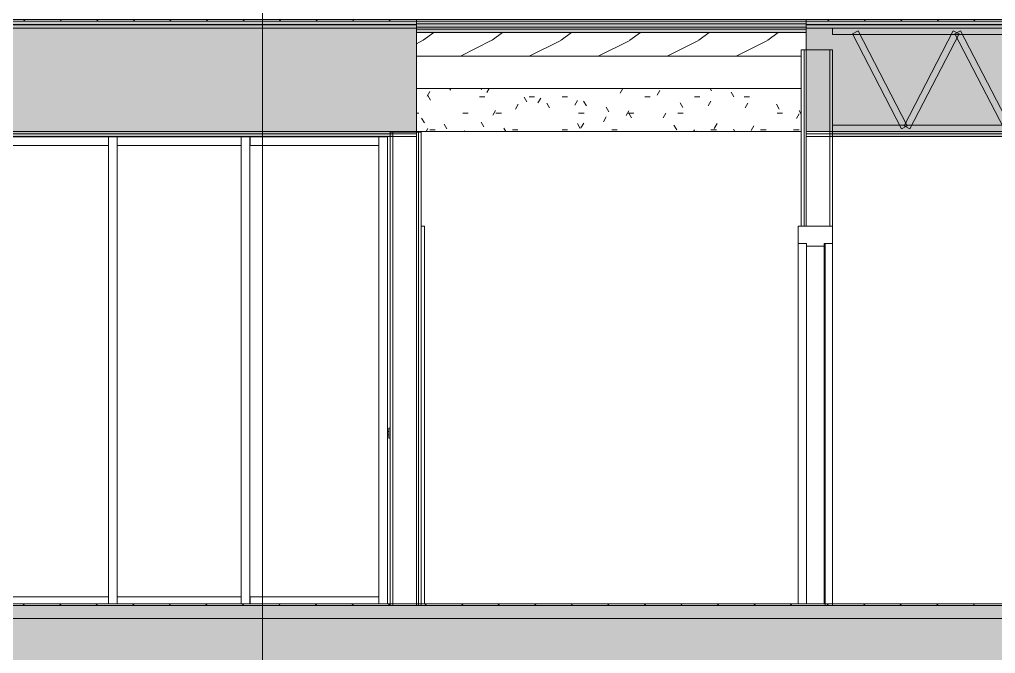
# Model space of a CAD drawing. Header units: inches. Extents: x 9661 to 15313, y -314 to 660.
# Drawn here: x 11554.6 to 11781.2, y -11.2 to 136 of the extents above; entities that cross this region are included whole.
import ezdxf

# ---------------------------------------------------------------- set-up
doc = ezdxf.new("R2010")
doc.units = ezdxf.units.IN
doc.header["$MEASUREMENT"] = 0
doc.linetypes.add('Grid Line 1_2_', pattern=[0.875, 0.5, -0.125, 0.125, -0.125])
for name, color, linetype, lineweight in [('0-1', 7, 'Continuous', 5), ('0-3', 55, 'Continuous', 9), ('0-4', 7, 'Continuous', 9), ('A-CLNG-2', 251, 'Continuous', 5), ('A-CLNG-3', 13, 'Continuous', 9), ('A-CLNG-PATT-1', 45, 'Continuous', 9), ('A-DOOR-3', 7, 'Continuous', 9), ('A-DOOR-4', 50, 'Continuous', 20), ('A-DOOR-FRAM-3', 7, 'Continuous', 9), ('A-DOOR-FRAM-4', 50, 'Continuous', 20), ('A-FLOR-3', 8, 'Continuous', 5), ('A-FLOR-8', 192, 'Continuous', 9), ('A-FLOR-LEVL-1', 51, 'Grid Line 1_2_', 9), ('A-FLOR-MCUT-1', 51, 'Continuous', 9), ('A-FLOR-PATT-1', 45, 'Continuous', 9), ('A-GLAZ-CURT-1', 55, 'Continuous', 9), ('A-GLAZ-CWMG-1', 55, 'Continuous', 9), ('A-WALL-4', 250, 'Continuous', 13), ('A-WALL-5', 55, 'Continuous', 9), ('A-WALL-PATT-1', 55, 'Continuous', 9), ('G-ANNO-SYMB', 111, 'Continuous', 9), ('I-WALL-2', 7, 'Continuous', 9), ('S-BEAM-2', 7, 'Continuous', 9), ('S-BEAM-3', 55, 'Continuous', 9), ('S-BEAM-4', 10, 'Continuous', 9)]:
    doc.layers.add(name, color=color, linetype=linetype, lineweight=lineweight)
pattern_1 = [(0, (11008.554, 72), (15.36, 3.84), [1.267, -10.253, 1.267, -10.253, -61.44]), (0, (11008.554, 72), (15.36, 3.84), [-23.04, 1.267, -21.773, 1.267, -10.253, -26.88]), (0, (11008.554, 72), (15.36, 3.84), [-57.6, 1.267, -6.413, 1.267, -17.933]), (120, (11014.314, 73.92), (-11.005538, 11.38215), [1.267, -10.253, 1.267, -10.253, -61.44]), (120, (11014.314, 73.92), (-11.005538, 11.38215), [-23.04, 1.267, -21.773, 1.267, -10.253, -26.88]), (120, (11014.314, 73.92), (-11.005538, 11.38215), [-57.6, 1.267, -6.413, 1.267, -17.933]), (240, (11016.234, 81.6), (-4.354462, -15.22215), [1.267, -10.253, 1.267, -10.253, -61.44]), (240, (11016.234, 81.6), (-4.354462, -15.22215), [-23.04, 1.267, -21.773, 1.267, -10.253, -26.88]), (240, (11016.234, 81.6), (-4.354462, -15.22215), [-57.6, 1.267, -6.413, 1.267, -17.933])]
pattern_2 = [(135, (11008.554, 72), (-4.24264, -4.24264), [])]
pattern_3 = [(0, (11008.554, 72), (0, 4.798), []), (315, (11008.554, 72), (4.798427, 0), [6.786, -6.786]), (45, (11008.554, 72), (4.798427, 0), [6.786, -6.786])]

# ---------------------------------------------------------------- blocks, each defined once
blk = doc.blocks.new('Rectangular Mullion - 2_ x 4_ - INTERIOR-2186546-BUILDING SECTION - EAST_WEST - COURTYARD - LOOKING NORTH')
at = {"layer": 'A-GLAZ-CWMG-1'}
for p, q in [((11637.99, 108.75), (11621.63, 108.75)), ((11621.63, 106.75), (11637.99, 106.75)), ((11637.99, 108.75), (11637.99, 106.75))]:
    blk.add_line(p, q, dxfattribs=at)
blk = doc.blocks.new('Rectangular Mullion - 2_ x 4_ - INTERIOR-2183591-BUILDING SECTION - EAST_WEST - COURTYARD - LOOKING NORTH')
at = {"layer": 'A-GLAZ-CWMG-1'}
for p, q in [((11637.99, 85), (11637.99, 0.37)), ((11639.99, 0.37), (11639.99, 85))]:
    blk.add_line(p, q, dxfattribs=at)
blk = doc.blocks.new('Rectangular Mullion - 2_ x 4_ - INTERIOR-2186728-BUILDING SECTION - EAST_WEST - COURTYARD - LOOKING NORTH')
at = {"layer": 'A-GLAZ-CWMG-1'}
for p, q in [((11575.28, 108.75), (11550.96, 108.75)), ((11550.96, 106.75), (11575.28, 106.75)), ((11575.28, 108.75), (11575.28, 106.75))]:
    blk.add_line(p, q, dxfattribs=at)
blk = doc.blocks.new('Rectangular Mullion - 2_ x 4_ - INTERIOR-2187069-BUILDING SECTION - EAST_WEST - COURTYARD - LOOKING NORTH')
at = {"layer": 'A-GLAZ-CWMG-1'}
for p, q in [((11577.28, 0.37), (11577.28, 2)), ((11606.03, 2), (11577.28, 2)), ((11606.03, 2), (11606.03, 0.37))]:
    blk.add_line(p, q, dxfattribs=at)
blk = doc.blocks.new('Rectangular Mullion - 2_ x 4_ - INTERIOR-2186757-BUILDING SECTION - EAST_WEST - COURTYARD - LOOKING NORTH')
at = {"layer": 'A-GLAZ-CWMG-1'}
for p in [(11608.13, 0.37), (11621.63, 2)]:
    blk.add_line(p, (11608.13, 2), dxfattribs=at)
blk = doc.blocks.new('Rectangular Mullion - 2_ x 4_ - INTERIOR-2183529-BUILDING SECTION - EAST_WEST - COURTYARD - LOOKING NORTH')
at = {"layer": 'A-GLAZ-CWMG-1'}
for p, q in [((11543.42, 85), (11543.42, 0.37)), ((11545.42, 0.37), (11545.42, 85))]:
    blk.add_line(p, q, dxfattribs=at)
blk = doc.blocks.new('HOLLOW METAL - HM - METAL LEAF - 1HR - 3-0 x 7-0-2191993-BUILDING SECTION - EAST_WEST - COURTYARD - LOOKING NORTH')
at = {"layer": 'A-DOOR-3'}
for p, q in [((11640.61, 41.18), (11640.3, 41.18)), ((11640.3, 40), (11640.3, 41.18)), ((11640.3, 40.39), (11639.99, 40.39)), ((11639.99, 39.61), (11640.3, 39.61)), ((11640.3, 38.82), (11640.3, 40)), ((11640.3, 38.82), (11640.61, 38.82))]:
    blk.add_line(p, q, dxfattribs=at)
at = {"layer": 'A-DOOR-FRAM-3'}
for q in [(11647.86, 88), (11648.61, 0.37)]:
    blk.add_line((11648.61, 88), q, dxfattribs=at)
blk = doc.blocks.new('Rectangular Mullion - 2_ x 4_ - INTERIOR-2183553-BUILDING SECTION - EAST_WEST - COURTYARD - LOOKING NORTH')
at = {"layer": 'A-GLAZ-CWMG-1'}
for p, q in [((11637.99, 108.75), (11639.99, 108.75)), ((11637.99, 108.75), (11637.99, 85)), ((11639.99, 85), (11639.99, 108.75))]:
    blk.add_line(p, q, dxfattribs=at)
blk = doc.blocks.new('Rectangular Mullion - 2_ x 4_ - INTERIOR-2183532-BUILDING SECTION - EAST_WEST - COURTYARD - LOOKING NORTH')
at = {"layer": 'A-GLAZ-CWMG-1'}
for p, q in [((11543.42, 108.75), (11545.42, 108.75)), ((11543.42, 108.75), (11543.42, 85)), ((11545.42, 85), (11545.42, 108.75))]:
    blk.add_line(p, q, dxfattribs=at)
blk = doc.blocks.new('Rectangular Mullion - 2_ x 4_ - INTERIOR-2186758-BUILDING SECTION - EAST_WEST - COURTYARD - LOOKING NORTH')
at = {"layer": 'A-GLAZ-CWMG-1'}
for p, q in [((11608.13, 106.75), (11608.13, 108.75)), ((11621.63, 108.75), (11608.13, 108.75)), ((11608.13, 106.75), (11621.63, 106.75))]:
    blk.add_line(p, q, dxfattribs=at)
blk = doc.blocks.new('Rectangular Mullion - 2_ x 4_ - INTERIOR-2186730-BUILDING SECTION - EAST_WEST - COURTYARD - LOOKING NORTH')
at = {"layer": 'A-GLAZ-CWMG-1'}
for q in [(11550.96, 2), (11575.28, 0.37)]:
    blk.add_line((11575.28, 2), q, dxfattribs=at)
blk = doc.blocks.new('Rectangular Mullion - 2_ x 4_ - INTERIOR-2186549-BUILDING SECTION - EAST_WEST - COURTYARD - LOOKING NORTH')
at = {"layer": 'A-GLAZ-CWMG-1'}
for q in [(11621.63, 2), (11637.99, 0.37)]:
    blk.add_line((11637.99, 2), q, dxfattribs=at)
blk = doc.blocks.new('System Panel - SINGLE PANE - SAFETY GLAZING-2187074-BUILDING SECTION - EAST_WEST - COURTYARD - LOOKING NORTH')
at = {"layer": 'A-GLAZ-CURT-1'}
blk.add_line((11608.13, 108.75), (11608.03, 108.75), dxfattribs=at)
blk = doc.blocks.new('Rectangular Mullion - 2_ x 4_ - INTERIOR-2187071-BUILDING SECTION - EAST_WEST - COURTYARD - LOOKING NORTH')
at = {"layer": 'A-GLAZ-CWMG-1'}
for p, q in [((11577.28, 106.75), (11577.28, 108.75)), ((11606.03, 108.75), (11577.28, 108.75)), ((11577.28, 106.75), (11606.03, 106.75)), ((11606.03, 108.75), (11606.03, 106.75))]:
    blk.add_line(p, q, dxfattribs=at)
blk = doc.blocks.new('HOLLOW METAL - UNIT DOOR-V14-BUILDING SECTION - EAST_WEST - COURTYARD - LOOKING NORTH')
at = {"layer": 'A-DOOR-4'}
for p, q in [((11741.61, 84), (11741.61, 0)), ((11743.36, 84), (11741.61, 84)), ((11743.36, 0), (11743.36, 84)), ((11741.61, 0), (11743.36, 0))]:
    blk.add_line(p, q, dxfattribs=at)
at = {"layer": 'A-DOOR-FRAM-3'}
for p, q in [((11735.36, 0.37), (11735.36, 84)), ((11737.3, 0.37), (11737.3, 83.37)), ((11741.43, 0.37), (11741.43, 83.37))]:
    blk.add_line(p, q, dxfattribs=at)
at = {"layer": 'A-DOOR-FRAM-4'}
for p, q in [((11743.36, 88), (11735.36, 88)), ((11735.36, 88), (11735.36, 84)), ((11743.36, 84), (11743.36, 88)), ((11735.36, 84), (11737.3, 84)), ((11737.3, 84), (11737.3, 83.37)), ((11741.43, 83.37), (11741.43, 84)), ((11741.43, 84), (11743.36, 84)), ((11737.3, 83.37), (11741.43, 83.37))]:
    blk.add_line(p, q, dxfattribs=at)
blk = doc.blocks.new('CTR - 1st Phase - Common Walls_rvt-1-BUILDING SECTION - EAST_WEST - COURTYARD - LOOKING NORTH')
at = {"layer": 'A-WALL-4'}
for p, q in [((11736.74, 88), (11736.74, 129)), ((11737.24, 88), (11737.24, 129)), ((11742.74, 88), (11742.74, 129)), ((11641.24, 109.87), (11641.24, 0)), ((11646.74, 109.87), (11646.74, 0)), ((11647.24, 109.87), (11647.24, 0))]:
    blk.add_line(p, q, dxfattribs=at)
at = {"layer": 'A-WALL-5'}
blk.add_line((11736.11, 110), (11646.74, 110), dxfattribs=at)
at = {"layer": 'I-WALL-2'}
for p, q in [((11743.36, 129), (11736.11, 129)), ((11736.11, 129), (11736.11, 88)), ((11743.36, 88), (11743.36, 129)), ((11647.86, 109.87), (11640.61, 109.87)), ((11640.61, 109.87), (11640.61, 0)), ((11647.86, 0), (11647.86, 109.87)), ((11736.11, 88), (11743.36, 88)), ((11640.61, 0), (11647.86, 0))]:
    blk.add_line(p, q, dxfattribs=at)
at = {"layer": '0-4'}
for name, p in [('Rectangular Mullion - 2_ x 4_ - INTERIOR-2186728-BUILDING SECTION - EAST_WEST - COURTYARD - LOOKING NORTH', (0, 0)), ('Rectangular Mullion - 2_ x 4_ - INTERIOR-2183532-BUILDING SECTION - EAST_WEST - COURTYARD - LOOKING NORTH', (31.86, 0)), ('Rectangular Mullion - 2_ x 4_ - INTERIOR-2187071-BUILDING SECTION - EAST_WEST - COURTYARD - LOOKING NORTH', (0, 0)), ('Rectangular Mullion - 2_ x 4_ - INTERIOR-2183532-BUILDING SECTION - EAST_WEST - COURTYARD - LOOKING NORTH', (62.61, 0)), ('System Panel - SINGLE PANE - SAFETY GLAZING-2187074-BUILDING SECTION - EAST_WEST - COURTYARD - LOOKING NORTH', (0, 0)), ('Rectangular Mullion - 2_ x 4_ - INTERIOR-2186758-BUILDING SECTION - EAST_WEST - COURTYARD - LOOKING NORTH', (0, 0)), ('Rectangular Mullion - 2_ x 4_ - INTERIOR-2186546-BUILDING SECTION - EAST_WEST - COURTYARD - LOOKING NORTH', (0, 0)), ('Rectangular Mullion - 2_ x 4_ - INTERIOR-2183553-BUILDING SECTION - EAST_WEST - COURTYARD - LOOKING NORTH', (0, 0)), ('HOLLOW METAL - HM - METAL LEAF - 1HR - 3-0 x 7-0-2191993-BUILDING SECTION - EAST_WEST - COURTYARD - LOOKING NORTH', (0, 0)), ('HOLLOW METAL - UNIT DOOR-V14-BUILDING SECTION - EAST_WEST - COURTYARD - LOOKING NORTH', (0, 0)), ('Rectangular Mullion - 2_ x 4_ - INTERIOR-2183529-BUILDING SECTION - EAST_WEST - COURTYARD - LOOKING NORTH', (31.86, 0)), ('Rectangular Mullion - 2_ x 4_ - INTERIOR-2183529-BUILDING SECTION - EAST_WEST - COURTYARD - LOOKING NORTH', (62.61, 0)), ('Rectangular Mullion - 2_ x 4_ - INTERIOR-2183591-BUILDING SECTION - EAST_WEST - COURTYARD - LOOKING NORTH', (0, 0)), ('Rectangular Mullion - 2_ x 4_ - INTERIOR-2186730-BUILDING SECTION - EAST_WEST - COURTYARD - LOOKING NORTH', (0, 0)), ('Rectangular Mullion - 2_ x 4_ - INTERIOR-2187069-BUILDING SECTION - EAST_WEST - COURTYARD - LOOKING NORTH', (0, 0)), ('Rectangular Mullion - 2_ x 4_ - INTERIOR-2186757-BUILDING SECTION - EAST_WEST - COURTYARD - LOOKING NORTH', (0, 0)), ('Rectangular Mullion - 2_ x 4_ - INTERIOR-2186549-BUILDING SECTION - EAST_WEST - COURTYARD - LOOKING NORTH', (0, 0))]:
    blk.add_blockref(name, p, dxfattribs=at)
blk = doc.blocks.new('034100 - Precast Structural Concrete - Solid Plank - 12_-1871086-BUILDING SECTION - EAST_WEST - COURTYARD - LOOKING NORTH')
at = {"layer": 'S-BEAM-4'}
blk.add_hatch(color=256, dxfattribs=at).paths.add_polyline_path([(11556.19, -15), (11840.19, -15), (11840.19, -3), (11542.19, -3), (11542.19, -15), (11544.19, -15)], flags=0)
at = {"layer": 'S-BEAM-2'}
blk.add_line((11840.19, -3), (11542.19, -3), dxfattribs=at)
blk = doc.blocks.new('LVL-Laminated Veneer Lumber - 4X6 S_ PINE - NO_ 1-2419997-BUILDING SECTION - EAST_WEST - COURTYARD - LOOKING NORTH')
at = {"layer": 'S-BEAM-3'}
h = blk.add_hatch(dxfattribs=at)
h.set_pattern_fill('FP_15', color=256, style=0, pattern_type=2)
h.set_pattern_definition([(216.87, (11014.952, 87.994), (47.980943, 31.987086), [7.997, -71.971]), (206.565, (11024.548, 83.196), (-15.993714, -15.99413), [17.881, -17.881]), (198.435, (11024.548, 75.199), (-31.98674, -15.99388), [10.115, -40.461])])
h.paths.add_polyline_path([(11671.59, 127.5), (11736.11, 127.54), (11736.11, 129), (11737.24, 129), (11737.24, 133), (11646.74, 133), (11646.74, 127.5)], flags=0)
blk.add_line((11736.11, 127.5), (11646.74, 127.5), dxfattribs=at)
blk = doc.blocks.new('TRUSS - 24_-2435372-BUILDING SECTION - EAST_WEST - COURTYARD - LOOKING NORTH')
at = {"layer": 'S-BEAM-2'}
for p, q in [((11743.34, 134), (11743.34, 132.5)), ((12110.34, 134), (11743.34, 134)), ((11743.34, 132.5), (12110.34, 132.5)), ((11749.29, 133.35), (11747.96, 132.65)), ((11747.96, 132.65), (11759.39, 110.65)), ((11760.72, 111.35), (11749.29, 133.35)), ((11771.39, 133.35), (11759.96, 111.35)), ((11761.29, 110.65), (11772.72, 132.65)), ((11772.72, 132.65), (11771.39, 133.35)), ((11773.07, 133.35), (11771.74, 132.65)), ((11771.74, 132.65), (11783.17, 110.65)), ((11784.51, 111.35), (11773.07, 133.35)), ((11743.34, 111.5), (11743.34, 110)), ((12110.34, 111.5), (11743.34, 111.5)), ((11759.39, 110.65), (11760.72, 111.35)), ((11759.96, 111.35), (11761.29, 110.65)), ((11743.34, 110), (12110.34, 110))]:
    blk.add_line(p, q, dxfattribs=at)
blk = doc.blocks.new('034100 - Precast Structural Concrete - Solid Plank - 12_-2074210-BUILDING SECTION - EAST_WEST - COURTYARD - LOOKING NORTH')
at = {"layer": 'S-BEAM-3'}
blk.add_line((11736.11, 120), (11646.74, 120), dxfattribs=at)
blk = doc.blocks.new('CTR - 1st Phase - Structure_rvt-1-BUILDING SECTION - EAST_WEST - COURTYARD - LOOKING NORTH')
at = {"layer": 'A-WALL-PATT-1'}
h = blk.add_hatch(dxfattribs=at)
h.set_pattern_fill('FP_3', color=256, style=0, pattern_type=2)
h.set_pattern_definition(pattern_1)
h.paths.add_polyline_path([(11671.59, 110), (11736.11, 110), (11736.11, 120), (11646.74, 120), (11646.74, 110)], flags=0)
at = {"layer": 'A-WALL-5'}
blk.add_line((11736.11, 120), (11646.74, 120), dxfattribs=at)
at = {"layer": '0-3'}
for name in ['TRUSS - 24_-2435372-BUILDING SECTION - EAST_WEST - COURTYARD - LOOKING NORTH', 'LVL-Laminated Veneer Lumber - 4X6 S_ PINE - NO_ 1-2419997-BUILDING SECTION - EAST_WEST - COURTYARD - LOOKING NORTH', '034100 - Precast Structural Concrete - Solid Plank - 12_-2074210-BUILDING SECTION - EAST_WEST - COURTYARD - LOOKING NORTH', '034100 - Precast Structural Concrete - Solid Plank - 12_-1871086-BUILDING SECTION - EAST_WEST - COURTYARD - LOOKING NORTH']:
    blk.add_blockref(name, (0, 0), dxfattribs=at)

msp = doc.modelspace()

# ---------------------------------------------------------------- hatches: boundary and pattern name
at = {"layer": 'A-CLNG-2'}
h = msp.add_hatch(color=256, dxfattribs=at)
h.paths.add_polyline_path([(12081.0644, 109.5), (12081.69096, 109.5), (12081.6894, 110), (11742.7394, 109.99202), (11742.7394, 109.5), (12059.09911, 109.5)], flags=0)
h.paths.add_polyline_path([(11439.42981, 109.5), (11470.0394, 109.5), (11470.0394, 109.875), (11473.5394, 109.875), (11473.5394, 109.5), (11641.2394, 109.50759), (11641.2394, 109.875), (11646.7394, 109.875), (11646.7394, 110), (11284.28783, 109.95887), (11284.2894, 109.5), (11437.42981, 109.5)], flags=0)
h.paths.add_polyline_path([(10814.49096, 109.5), (10814.4894, 110), (10476.1644, 110), (10476.1644, 109.5), (10814.4894, 109.5)], flags=0)
h.paths.add_polyline_path([(10450.6894, 109.5), (10450.9144, 109.50031), (10450.9144, 110), (10450.6894, 110), (10450.6894, 109.875)], flags=0)
h.paths.add_polyline_path([(10035.43186, 109.5), (10356.0394, 109.50798), (10356.0394, 110), (10017.08783, 110), (10017.0894, 109.5), (10018.24409, 109.5)], flags=0)
at = {"layer": 'A-CLNG-PATT-1'}
h = msp.add_hatch(dxfattribs=at)
h.set_pattern_fill('FP_5', color=256, style=0, pattern_type=2)
h.set_pattern_definition([(0, (11008.554, 72), (30.72, 7.68), [1.267, -21.773, 1.267, -21.773, -122.88]), (0, (11008.554, 72), (30.72, 7.68), [-46.08, 1.267, -44.813, 1.267, -21.773, -53.76]), (0, (11008.554, 72), (30.72, 7.68), [-115.2, 1.267, -14.093, 1.267, -37.133]), (120, (11020.074, 75.84), (-22.011075, 22.7643), [1.267, -21.773, 1.267, -21.773, -122.88]), (120, (11020.074, 75.84), (-22.011075, 22.7643), [-46.08, 1.267, -44.813, 1.267, -21.773, -53.76]), (120, (11020.074, 75.84), (-22.011075, 22.7643), [-115.2, 1.267, -14.093, 1.267, -37.133]), (240, (11023.914, 91.2), (-8.708925, -30.4443), [1.267, -21.773, 1.267, -21.773, -122.88]), (240, (11023.914, 91.2), (-8.708925, -30.4443), [-46.08, 1.267, -44.813, 1.267, -21.773, -53.76]), (240, (11023.914, 91.2), (-8.708925, -30.4443), [-115.2, 1.267, -14.093, 1.267, -37.133])])
h.paths.add_polyline_path([(11743.3394, 108.875), (12081.6894, 108.875), (12081.6894, 109.5), (11742.7394, 109.49), (11742.7394, 108.875)], flags=0)
h.paths.add_polyline_path([(11284.78259, 108.875), (11470.0394, 108.875), (11470.0394, 109.5), (11284.28783, 109.5), (11284.2894, 108.875)], flags=0)
h.paths.add_polyline_path([(11473.5394, 108.875), (11641.2394, 108.875), (11641.2394, 109.5), (11473.5394, 109.5), (11473.5394, 109.20134)], flags=0)
h.paths.add_polyline_path([(10814.49096, 108.875), (10814.4894, 109.5), (10476.1644, 109.5), (10476.1644, 108.875), (10814.4894, 108.875)], flags=0)
h.paths.add_polyline_path([(10450.6894, 108.875), (10450.9144, 108.87539), (10450.9144, 109.5), (10450.6894, 109.5)], flags=0)
h.paths.add_polyline_path([(10355.4144, 108.875), (10356.0394, 108.875), (10356.0394, 109.5), (10017.0894, 109.5), (10017.0894, 108.875), (10352.97539, 108.875)], flags=0)
at = {"layer": 'A-FLOR-3'}
h = msp.add_hatch(color=256, dxfattribs=at)
h.paths.add_polyline_path([(11787.3644, 134.75), (12110.3394, 134.75), (12110.3394, 134.875), (11737.2394, 134.875), (11737.2394, 134.75), (11783.1894, 134.75)], flags=0)
h.paths.add_polyline_path([(11305.9394, 134.75), (11646.7394, 134.75), (11646.7394, 134.875), (11250.1394, 134.875), (11250.1394, 134.75), (11284.07761, 134.75)], flags=0)
h.paths.add_polyline_path([(10644.2769, 134.75), (10843.1394, 134.75), (10843.1394, 134.875), (10452.0394, 134.875), (10452.0394, 134.75), (10638.22636, 134.75)], flags=0)
h.paths.add_polyline_path([(10355.4144, 134.75), (10361.5394, 134.75), (10361.5394, 134.875), (9988.4394, 134.875), (9988.4394, 134.75), (10352.97539, 134.75)], flags=0)
h = msp.add_hatch(color=256, dxfattribs=at)
h.paths.add_polyline_path([(11737.2394, 133.75), (11737.2394, 134.25), (11646.7394, 134.25), (11646.7394, 133.75), (11736.17348, 133.75)], flags=0)
h.paths.add_polyline_path([(10452.0394, 133.75), (10452.0394, 134.25), (10361.5394, 134.25), (10361.5394, 133.75), (10450.6894, 133.75)], flags=0)
at = {"layer": 'A-FLOR-PATT-1'}
h = msp.add_hatch(dxfattribs=at)
h.set_pattern_fill('FP_2', color=256, style=0, pattern_type=2)
h.set_pattern_definition(pattern_2)
h.paths.add_polyline_path([(11741.6144, 135.625), (12109.7144, 135.625), (12109.7144, 136), (11737.2394, 136), (11737.2394, 135.625), (11741.4269, 135.625)], flags=0)
h.paths.add_polyline_path([(11616.60981, 135.625), (11646.7394, 135.625), (11646.7394, 136), (11256.2644, 135.99421), (11256.2644, 135.625), (11610.85981, 135.625)], flags=0)
h.paths.add_polyline_path([(10509.05611, 135.625), (10842.5144, 135.625), (10842.5144, 136), (10452.0394, 136), (10452.0394, 135.625), (10487.9144, 135.625)], flags=0)
h.paths.add_polyline_path([(10358.70815, 135.625), (10361.5394, 135.625), (10361.5394, 136), (10336.82911, 136), (9989.0644, 136), (9989.0644, 135.625), (10358.35748, 135.625)], flags=0)
h = msp.add_hatch(dxfattribs=at)
h.set_pattern_fill('FP_1', color=256, style=0, pattern_type=2)
h.set_pattern_definition([(161.57, (11009.034, 72.48), (-3.8399538, -1.54e-05), [0, -27.322, 3.034, 0]), (18.43, (11008.074, 72.48), (-3.8399538, 1.54e-05), [0, -27.322, 3.034, 0]), (108.43, (11009.034, 72.48), (1.919622, -9.6005246), [9.106, -21.25]), (71.57, (11008.074, 72.48), (1.919622, 9.6005246), [9.106, -21.25])])
h.paths.add_polyline_path([(12081.6894, 110), (12087.6894, 110), (12089.10502, 111.5), (12091.2144, 111.5), (12089.9394, 110), (12115.8394, 110), (12115.8394, 134), (11737.2394, 134), (11737.2394, 110), (12059.09911, 110)], flags=0)
h.paths.add_polyline_path([(11250.1394, 110), (11646.7394, 110), (11646.7394, 134), (11250.1394, 134), (11250.1394, 116.44789)], flags=0)
h.paths.add_polyline_path([(10831.98173, 110), (10848.6394, 110), (10848.6394, 134), (10843.4144, 134), (10843.4144, 132.8), (10843.1394, 134), (10452.0394, 134), (10452.0394, 133), (10450.6894, 133), (10450.6894, 110), (10819.9894, 110), (10821.43627, 111.5), (10824.0144, 111.5), (10822.7394, 110)], flags=0)
h.paths.add_polyline_path([(10361.5394, 110), (10361.5394, 134), (9982.9394, 134), (9982.9394, 110), (10358.35748, 110)], flags=0)
h.paths.add_polyline_path([(10450.9144, 113.83333), (10450.9144, 129), (10451.80461, 129), (10451.71908, 127.54277)], flags=0)
h.paths.add_polyline_path([(12108.92377, 132.5), (12110.3394, 134), (12109.01752, 132.5), (12108.97065, 132.5)], flags=0)
h.paths.add_polyline_path([(10841.8644, 132.5), (10841.69252, 132.5), (10842.74592, 133.53709), (10842.2894, 133)], flags=0)
h = msp.add_hatch(dxfattribs=at)
h.set_pattern_fill('FP_3', color=256, style=0, pattern_type=2)
h.set_pattern_definition(pattern_1)
h.paths.add_polyline_path([(11741.4269, 134.875), (12110.3394, 134.875), (12110.3394, 135.625), (11737.2394, 135.625), (11737.2394, 134.875), (11741.4019, 134.875)], flags=0)
h.paths.add_polyline_path([(11250.1394, 134.875), (11646.7394, 134.875), (11646.7394, 135.625), (11256.2644, 135.61535), (11256.2644, 135), (11252.29565, 135), (11252.2644, 135), (11250.1394, 135)], flags=0)
h.paths.add_polyline_path([(10842.74592, 134.875), (10843.1394, 134.875), (10843.1394, 135.625), (10452.0394, 135.625), (10452.0394, 134.875), (10842.5144, 134.875)], flags=0)
h.paths.add_polyline_path([(10356.0394, 134.875), (10361.5394, 134.875), (10361.5394, 135.625), (9988.4394, 135.62437), (9988.4394, 134.875), (10355.4144, 134.875)], flags=0)
h = msp.add_hatch(dxfattribs=at)
h.set_pattern_fill('FP_4', color=256, style=0, pattern_type=2)
h.set_pattern_definition(pattern_3)
h.paths.add_polyline_path([(11743.3394, 134), (12110.3394, 134), (12110.3394, 134.75), (11737.2394, 134.75), (11737.2394, 134), (11741.4269, 134)], flags=0)
h.paths.add_polyline_path([(11522.48481, 134), (11646.7394, 134), (11646.7394, 134.75), (11250.1394, 134.75), (11250.1394, 134), (11499.36136, 134)], flags=0)
h.paths.add_polyline_path([(10487.9144, 134), (10843.1394, 134), (10843.1394, 134.75), (10452.0394, 134.75), (10452.0394, 134), (10476.1644, 134)], flags=0)
h.paths.add_polyline_path([(10356.9019, 134), (10361.5394, 134), (10361.5394, 134.75), (9988.4394, 134.75), (9988.4394, 134), (10356.0394, 134)], flags=0)
h = msp.add_hatch(dxfattribs=at)
h.set_pattern_fill('FP_4', color=256, style=0, pattern_type=2)
h.set_pattern_definition(pattern_3)
h.paths.add_polyline_path([(11679.7394, 135), (11737.2394, 135), (11737.2394, 135.625), (11646.7394, 135.625), (11646.7394, 135), (11671.58836, 135)], flags=0)
h.paths.add_polyline_path([(10370.9894, 135), (10452.0394, 135), (10452.0394, 135.625), (10361.5394, 135.625), (10361.5394, 135), (10369.12167, 135)], flags=0)
h = msp.add_hatch(dxfattribs=at)
h.set_pattern_fill('FP_3', color=256, style=0, pattern_type=2)
h.set_pattern_definition(pattern_1)
h.paths.add_polyline_path([(11735.3644, 134.25), (11737.2394, 134.25), (11737.2394, 135), (11646.7394, 135), (11646.7394, 134.25), (11718.1144, 134.25)], flags=0)
h.paths.add_polyline_path([(10452.0394, 134.25), (10452.0394, 135), (10361.5394, 135), (10361.5394, 134.25), (10450.9144, 134.25)], flags=0)
h = msp.add_hatch(dxfattribs=at)
h.set_pattern_fill('FP_4', color=256, style=0, pattern_type=2)
h.set_pattern_definition(pattern_3)
h.paths.add_polyline_path([(11737.2394, 133), (11737.2394, 133.75), (11646.7394, 133.75), (11646.7394, 133), (11736.17348, 133)], flags=0)
h.paths.add_polyline_path([(10450.6894, 133), (10452.0394, 133), (10452.0394, 133.75), (10361.5394, 133.75), (10361.5394, 133), (10444.47098, 133)], flags=0)
h = msp.add_hatch(dxfattribs=at)
h.set_pattern_fill('FP_2', color=256, style=0, pattern_type=2)
h.set_pattern_definition(pattern_2)
h.paths.add_polyline_path([(11482.1644, 0), (11641.2394, 0), (11641.2394, 0.375), (11473.5394, 0.375), (11473.5394, 0), (11476.1644, 0)], flags=0)
h.paths.add_polyline_path([(11294.8418, 0), (11470.0394, 0), (11470.0394, 0.375), (11284.2894, 0.375), (11284.2894, 0), (11289.4597, 0)], flags=0)
h.paths.add_polyline_path([(11741.4269, 0), (12081.0644, 0), (12081.0644, 0.375), (11646.7394, 0.375), (11646.7394, 0), (11737.3019, 0)], flags=0)
h.paths.add_polyline_path([(10379.88586, 0), (10450.9144, 0), (10450.9144, 0.375), (10017.0894, 0.375), (10017.0894, 0), (10362.6644, 0)], flags=0)
h.paths.add_polyline_path([(10476.1644, 0), (10576.2894, 0), (10574.32065, 0.375), (10476.1644, 0.375), (10476.1644, 0.15894)], flags=0)
h.paths.add_polyline_path([(10576.2894, 0), (10813.8644, 0), (10813.8644, 0.375), (10576.2894, 0.375), (10576.2894, 0.11181)], flags=0)
h = msp.add_hatch(dxfattribs=at)
h.set_pattern_fill('FP_3', color=256, style=0, pattern_type=2)
h.set_pattern_definition(pattern_1)
h.paths.add_polyline_path([(11327.13436, -3), (12081.1894, -3), (12081.1487, 0), (11284.2894, 0), (11284.2894, -3), (11305.60598, -3)], flags=0)
h.paths.add_polyline_path([(10035.43186, -3), (10814.4894, -3), (10814.4894, 0), (10017.0894, 0), (10017.0894, -3)], flags=0)

# ---------------------------------------------------------------- linework, layer by layer
at = {"layer": 'A-CLNG-3'}
for p, q in [((11646.7394, 110), (11284.28783, 110)), ((11646.7394, 109.5), (11284.28783, 109.5)), ((11284.28783, 108.875), (11646.7394, 108.875)), ((11646.7394, 108.875), (11646.7394, 110)), ((11737.2394, 110), (11737.2394, 108.875)), ((12081.69096, 109.5), (11737.2394, 109.5)), ((11737.2394, 108.875), (12081.69096, 108.875))]:
    msp.add_line(p, q, dxfattribs=at)
at = {"layer": 'A-FLOR-8'}
for p, q in [((12109.7144, 136), (11256.2644, 136)), ((11646.7394, 110), (11646.7394, 133)), ((11646.7394, 133), (11737.2394, 133)), ((11737.2394, 133), (11737.2394, 110)), ((11737.2394, 110), (12081.69096, 110)), ((12081.0644, 0.375), (11284.2894, 0.375)), ((11284.2894, -3), (12081.1894, -3))]:
    msp.add_line(p, q, dxfattribs=at)
at = {"layer": 'A-FLOR-LEVL-1'}
for p, q in [((9660.52836, 136), (12376.05907, 136)), ((9660.52836, 0), (12376.05907, 0))]:
    msp.add_line(p, q, dxfattribs=at)
at = {"layer": 'A-FLOR-MCUT-1'}
for p, q in [((11646.7394, 135), (11646.7394, 136)), ((11737.2394, 136), (11737.2394, 135)), ((11646.7394, 134.875), (11250.1394, 134.875)), ((11646.7394, 134.75), (11250.1394, 134.75)), ((11646.7394, 134), (11250.1394, 134)), ((12110.3394, 135.625), (11256.2644, 135.625)), ((11737.2394, 135), (11646.7394, 135)), ((11646.7394, 133), (11646.7394, 134.875)), ((11737.2394, 134.25), (11646.7394, 134.25)), ((11737.2394, 133.75), (11646.7394, 133.75)), ((11737.2394, 134.875), (11737.2394, 133)), ((12110.3394, 134.875), (11737.2394, 134.875)), ((12110.3394, 134.75), (11737.2394, 134.75)), ((12110.3394, 134), (11737.2394, 134)), ((12081.1894, 0), (11284.2894, 0))]:
    msp.add_line(p, q, dxfattribs=at)
at = {"layer": 'G-ANNO-SYMB'}
msp.add_line((11610.9894, 526.9531), (11610.9894, -190.4124), dxfattribs=at)

# ---------------------------------------------------------------- block references
at = {"layer": '0-1'}
for name in ['CTR - 1st Phase - Structure_rvt-1-BUILDING SECTION - EAST_WEST - COURTYARD - LOOKING NORTH', 'CTR - 1st Phase - Common Walls_rvt-1-BUILDING SECTION - EAST_WEST - COURTYARD - LOOKING NORTH']:
    msp.add_blockref(name, (0, 0), dxfattribs=at)

doc.saveas('drawing.dxf')
